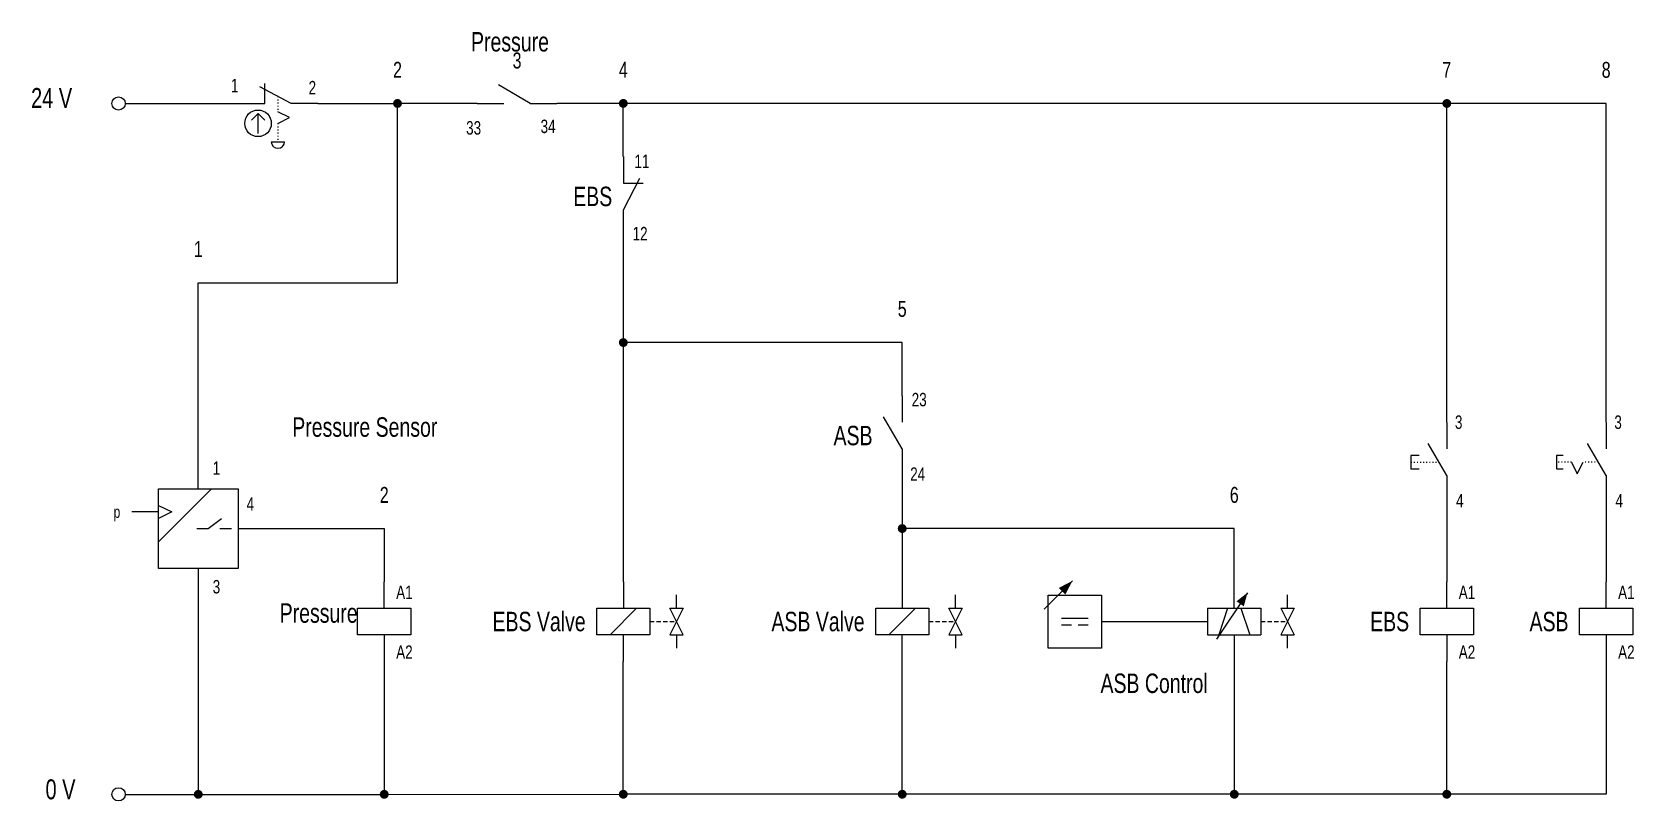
# Model space of a CAD drawing. Extents: x 55 to 236, y 3 to 90.
import ezdxf
from ezdxf.enums import TextEntityAlignment as Align

# ---------------------------------------------------------------- set-up
doc = ezdxf.new("R2010")
doc.units = 0
doc.linetypes.add('DASHED', pattern=[0.75, 0.5, -0.25])
doc.linetypes.add('DOT', pattern=[0.25, 0, -0.25])
doc.layers.add('1', color=7, linetype='CONTINUOUS')

# ---------------------------------------------------------------- blocks, each defined once
blk = doc.blocks.new('B25436')
at = {"layer": '1'}
blk.add_line((0, 0), (2.25, 0), dxfattribs=at)
blk.add_circle((-0.75, 0), 0.75, dxfattribs=at)
blk = doc.blocks.new('B25440')
at = {"layer": '1', "width": 0.75}
blk.add_text(' 24 V', height=2.25, dxfattribs=at).set_placement((-4.75, 1.59), align=Align.TOP_LEFT)
blk = doc.blocks.new('B25441')
at = {"layer": '1'}
blk.add_line((0, 0), (2.25, 0), dxfattribs=at)
blk.add_circle((-0.75, 0), 0.75, dxfattribs=at)
blk = doc.blocks.new('B25445')
at = {"layer": '1', "width": 0.75}
blk.add_text(' 0 V', height=2.25, dxfattribs=at).set_placement((-3.76, 1.59), align=Align.TOP_LEFT)
blk = doc.blocks.new('B25446')
at = {"layer": '1'}
for p, q in [((-1.875, 4.5), (-1.875, 1.5)), ((4.125, 1.5), (4.125, 3)), ((-3.375, -1.5), (-0.375, 1.5)), ((-1.875, -4.5), (-1.875, -1.5)), ((4.125, -1.5), (4.125, -3))]:
    blk.add_line(p, q, dxfattribs=at)
at = {"layer": '1', "linetype": 'DASHED'}
blk.add_line((1.125, 0), (4.125, 0), dxfattribs=at)
at = {"layer": '1'}
for points in [[(-4.875, 1.5), (1.125, 1.5), (1.125, -1.5), (-4.875, -1.5), (-4.875, 1.5)], [(3.375, 1.5), (4.875, 1.5), (3.375, -1.5), (4.875, -1.5), (3.375, 1.5)]]:
    blk.add_lwpolyline(points, dxfattribs=at)
blk = doc.blocks.new('B25449')
at = {"layer": '1'}
for p, q in [((0, 1.5), (0, 4.5)), ((0, -1.5), (0, -4.5))]:
    blk.add_line(p, q, dxfattribs=at)
blk.add_lwpolyline([(-3, 1.5), (3, 1.5), (3, -1.5), (-3, -1.5), (-3, 1.5)], dxfattribs=at)
blk = doc.blocks.new('B25452')
at = {"layer": '1', "width": 0.75}
blk.add_text('A2', height=1.519, dxfattribs=at).set_placement((-1.82, 0), align=Align.MIDDLE_LEFT)
blk = doc.blocks.new('B25453')
at = {"layer": '1', "width": 0.75}
blk.add_text('A1', height=1.519, dxfattribs=at).set_placement((-1.82, 0), align=Align.MIDDLE_LEFT)
blk = doc.blocks.new('B25454')
at = {"layer": '1'}
for p, q in [((-1.875, 4.5), (-1.875, 1.5)), ((4.125, 1.5), (4.125, 3)), ((-3.375, -1.5), (-0.375, 1.5)), ((-1.875, -4.5), (-1.875, -1.5)), ((4.125, -1.5), (4.125, -3))]:
    blk.add_line(p, q, dxfattribs=at)
at = {"layer": '1', "linetype": 'DASHED'}
blk.add_line((1.125, 0), (4.125, 0), dxfattribs=at)
at = {"layer": '1'}
for points in [[(-4.875, 1.5), (1.125, 1.5), (1.125, -1.5), (-4.875, -1.5), (-4.875, 1.5)], [(3.375, 1.5), (4.875, 1.5), (3.375, -1.5), (4.875, -1.5), (3.375, 1.5)]]:
    blk.add_lwpolyline(points, dxfattribs=at)
blk = doc.blocks.new('B25457')
at = {"layer": '1'}
for p, q in [((0, 1.5), (0, 4.5)), ((0, -1.5), (0, -4.5))]:
    blk.add_line(p, q, dxfattribs=at)
blk.add_lwpolyline([(-3, 1.5), (3, 1.5), (3, -1.5), (-3, -1.5), (-3, 1.5)], dxfattribs=at)
blk = doc.blocks.new('B25460')
at = {"layer": '1', "width": 0.75}
blk.add_text('A2', height=1.519, dxfattribs=at).set_placement((-1.82, 0), align=Align.MIDDLE_LEFT)
blk = doc.blocks.new('B25461')
at = {"layer": '1', "width": 0.75}
blk.add_text('A1', height=1.519, dxfattribs=at).set_placement((-1.82, 0), align=Align.MIDDLE_LEFT)
blk = doc.blocks.new('B25462')
at = {"layer": '1'}
for p, q in [((-1.125, 4.5), (-1.125, 1.5)), ((-1.125, -1.5), (0.75, 2.0625)), ((-1.125, 1.5), (1.125, 1.5)), ((-1.125, -4.5), (-1.125, -1.5))]:
    blk.add_line(p, q, dxfattribs=at)
blk = doc.blocks.new('B25465')
at = {"layer": '1', "width": 0.75}
blk.add_text('11', height=1.519, dxfattribs=at).set_placement((-1.69, 0), align=Align.MIDDLE_LEFT)
blk = doc.blocks.new('B25466')
at = {"layer": '1', "width": 0.75}
blk.add_text('12', height=1.519, dxfattribs=at).set_placement((-1.69, 0), align=Align.MIDDLE_LEFT)
blk = doc.blocks.new('B25467')
at = {"layer": '1'}
for p, q in [((1.05, 4.5), (1.05, 1.5)), ((1.05, -1.5), (-1.05, 2.1)), ((1.05, -1.5), (1.05, -4.5))]:
    blk.add_line(p, q, dxfattribs=at)
blk = doc.blocks.new('B25470')
at = {"layer": '1', "width": 0.75}
blk.add_text('23', height=1.519, dxfattribs=at).set_placement((-1.69, 0), align=Align.MIDDLE_LEFT)
blk = doc.blocks.new('B25471')
at = {"layer": '1', "width": 0.75}
blk.add_text('24', height=1.519, dxfattribs=at).set_placement((-1.69, 0), align=Align.MIDDLE_LEFT)
blk = doc.blocks.new('TRICON')
at = {"layer": '1', "const_width": 0.5}
blk.add_lwpolyline([(-0.25, 0, 1), (0.25, 0, 1)], format="xyb", close=True, dxfattribs=at)
blk = doc.blocks.new('B25474')
at = {"layer": '1'}
for p, q in [((2.03, 4.5), (2.03, 1.5)), ((2.03, -1.5), (-0.07, 2.1)), ((2.03, -1.5), (2.03, -4.5))]:
    blk.add_line(p, q, dxfattribs=at)
at = {"layer": '1', "linetype": 'DOT'}
blk.add_line((-2.03, 0), (1.16, 0), dxfattribs=at)
at = {"layer": '1'}
blk.add_lwpolyline([(-1.09, 0.75), (-2.03, 0.75), (-2.03, -0.75), (-1.09, -0.75)], dxfattribs=at)
blk = doc.blocks.new('B25477')
at = {"layer": '1', "width": 0.75}
blk.add_text('3', height=1.52, dxfattribs=at).set_placement((-1.04, 0), align=Align.MIDDLE_LEFT)
blk = doc.blocks.new('B25478')
at = {"layer": '1', "width": 0.75}
blk.add_text('4', height=1.52, dxfattribs=at).set_placement((-1.04, 0), align=Align.MIDDLE_LEFT)
blk = doc.blocks.new('B25479')
at = {"layer": '1'}
for p, q in [((2.8, 4.5), (2.8, 1.5)), ((2.8, -1.5), (0.7, 2.1)), ((2.8, -1.5), (2.8, -4.5))]:
    blk.add_line(p, q, dxfattribs=at)
at = {"layer": '1', "linetype": 'DOT'}
for p, q in [((-1.11, 0), (-2.8, 0)), ((1.92, 0), (0.2, 0))]:
    blk.add_line(p, q, dxfattribs=at)
at = {"layer": '1'}
for points in [[(-2.05, 0.75), (-2.8, 0.75), (-2.8, -0.75), (-2.05, -0.75)], [(-1.11, 0), (-0.46, -1.31), (0.2, 0)]]:
    blk.add_lwpolyline(points, dxfattribs=at)
blk = doc.blocks.new('B25482')
at = {"layer": '1', "width": 0.75}
blk.add_text('3', height=1.52, dxfattribs=at).set_placement((-1.04, 0), align=Align.MIDDLE_LEFT)
blk = doc.blocks.new('B25483')
at = {"layer": '1', "width": 0.75}
blk.add_text('4', height=1.52, dxfattribs=at).set_placement((-1.04, 0), align=Align.MIDDLE_LEFT)
blk = doc.blocks.new('B25490')
at = {"layer": '1', "width": 0.75}
blk.add_text('EBS', height=2.194, dxfattribs=at).set_placement((3.37, 0), align=Align.MIDDLE_RIGHT)
blk = doc.blocks.new('B25491')
at = {"layer": '1', "width": 0.75}
blk.add_text('EBS', height=2.194, dxfattribs=at).set_placement((3.37, 0), align=Align.MIDDLE_RIGHT)
blk = doc.blocks.new('B25492')
at = {"layer": '1', "width": 0.75}
blk.add_text('EBS Valve', height=2.194, dxfattribs=at).set_placement((7.99, 0), align=Align.MIDDLE_RIGHT)
blk = doc.blocks.new('B25493')
at = {"layer": '1', "width": 0.75}
blk.add_text('ASB Valve', height=2.194, dxfattribs=at).set_placement((8.23, 0), align=Align.MIDDLE_RIGHT)
blk = doc.blocks.new('B25494')
at = {"layer": '1', "width": 0.75}
blk.add_text('ASB', height=2.194, dxfattribs=at).set_placement((3.61, 0), align=Align.MIDDLE_RIGHT)
blk = doc.blocks.new('B25495')
at = {"layer": '1', "width": 0.75}
blk.add_text('ASB', height=2.194, dxfattribs=at).set_placement((3.61, 0), align=Align.MIDDLE_RIGHT)
blk = doc.blocks.new('B25500')
at = {"layer": '1'}
for p, q in [((-0.38, 1.5), (-0.38, 4.5)), ((1.12, 3.25), (-2.38, -2)), ((5.62, 3), (5.62, 1.5)), ((-6.38, 0), (-3.38, 0)), ((-3.38, 1.5), (2.62, 1.5)), ((-3.38, 1.5), (-3.38, -1.5)), ((-1.12, 1.5), (-2.12, -1.5)), ((0.38, 1.5), (1.38, -1.5)), ((2.62, 1.5), (2.62, -1.5)), ((4.88, 1.5), (6.38, -1.5)), ((6.38, 1.5), (4.88, -1.5)), ((4.88, 1.5), (6.38, 1.5)), ((-3.38, -1.5), (2.62, -1.5)), ((-0.38, -1.5), (-0.38, -4.5)), ((4.88, -1.5), (6.38, -1.5)), ((5.62, -1.5), (5.62, -3))]:
    blk.add_line(p, q, dxfattribs=at)
at = {"layer": '1', "linetype": 'DASHED'}
blk.add_line((2.62, 0), (5.62, 0), dxfattribs=at)
at = {"layer": '1'}
blk.add_solid([(1.12, 3.25), (-0.12, 2.28), (0.71, 1.72)], dxfattribs=at)
blk = doc.blocks.new('B25503')
at = {"layer": '1', "width": 0.75}
blk.add_text('ASB Control', height=2.1938, dxfattribs=at).set_placement((9.82, 0), align=Align.MIDDLE_RIGHT)
blk = doc.blocks.new('LCA2')
at = {"layer": '1', "color": 7}
blk.add_solid([(0, 0), (-1.65, -0.525), (-1.65, 0.525)], dxfattribs=at)
blk = doc.blocks.new('B25508')
at = {"layer": '1'}
for p, q in [((-4.73, 0.61), (-1.55, 3.8)), ((-2.77, -0.42), (0.23, -0.42)), ((-2.77, -1.17), (-1.64, -1.17)), ((-0.89, -1.17), (0.23, -1.17)), ((1.73, -0.8), (4.73, -0.8))]:
    blk.add_line(p, q, dxfattribs=at)
blk.add_lwpolyline([(-4.27, 2.2), (1.73, 2.2), (1.73, -3.8), (-4.27, -3.8), (-4.27, 2.2)], dxfattribs=at)
at = {"layer": '1', "rotation": 45}
blk.add_blockref('LCA2', (-1.55, 3.8), dxfattribs=at)
blk = doc.blocks.new('B25512')
at = {"layer": '1'}
for p, q in [((1.03, 4.5), (1.03, 7.5)), ((-3.47, -1.5), (2.53, 4.5)), ((-3.47, 1.88), (-6.47, 1.88)), ((0.85, 0), (2.16, 0)), ((2.16, 0), (3.66, 1.12)), ((3.47, 0), (4.78, 0)), ((5.53, 0), (8.53, 0)), ((1.03, -4.5), (1.03, -7.5))]:
    blk.add_line(p, q, dxfattribs=at)
for points in [[(-3.47, 4.5), (5.53, 4.5), (5.53, -4.5), (-3.47, -4.5), (-3.47, 4.5)], [(-3.47, 2.62), (-1.97, 1.88), (-3.47, 1.12), (-3.47, 2.62)]]:
    blk.add_lwpolyline(points, dxfattribs=at)
at = {"layer": '1', "width": 0.75}
blk.add_text('p', height=1.35, dxfattribs=at).set_placement((-8.53, 1.88), align=Align.MIDDLE_LEFT)
blk = doc.blocks.new('B25515')
at = {"layer": '1', "width": 0.75}
blk.add_text('4', height=1.52, dxfattribs=at).set_placement((-1.04, 0), align=Align.MIDDLE_LEFT)
blk = doc.blocks.new('B25516')
at = {"layer": '1', "width": 0.75}
blk.add_text('1', height=1.52, dxfattribs=at).set_placement((-1.04, 0), align=Align.MIDDLE_LEFT)
blk = doc.blocks.new('B25517')
at = {"layer": '1', "width": 0.75}
blk.add_text('3', height=1.52, dxfattribs=at).set_placement((-1.04, 0), align=Align.MIDDLE_LEFT)
blk = doc.blocks.new('B25518')
at = {"layer": '1'}
for p, q in [((0, 1.5), (0, 4.5)), ((0, -1.5), (0, -4.5))]:
    blk.add_line(p, q, dxfattribs=at)
blk.add_lwpolyline([(-3, 1.5), (3, 1.5), (3, -1.5), (-3, -1.5), (-3, 1.5)], dxfattribs=at)
blk = doc.blocks.new('B25521')
at = {"layer": '1', "width": 0.75}
blk.add_text('A2', height=1.519, dxfattribs=at).set_placement((-1.82, 0), align=Align.MIDDLE_LEFT)
blk = doc.blocks.new('B25522')
at = {"layer": '1', "width": 0.75}
blk.add_text('A1', height=1.519, dxfattribs=at).set_placement((-1.82, 0), align=Align.MIDDLE_LEFT)
blk = doc.blocks.new('B25523')
at = {"layer": '1', "width": 0.75}
blk.add_text('Pressure', height=2.194, dxfattribs=at).set_placement((7.04, 0), align=Align.MIDDLE_RIGHT)
blk = doc.blocks.new('B25530')
at = {"layer": '1'}
for p, q in [((1.05, 4.5), (1.05, 1.5)), ((1.05, -1.5), (-1.05, 2.1)), ((1.05, -1.5), (1.05, -4.5))]:
    blk.add_line(p, q, dxfattribs=at)
blk = doc.blocks.new('B25533')
at = {"layer": '1', "width": 0.75}
blk.add_text('33', height=1.519, dxfattribs=at).set_placement((-1.69, 0), align=Align.MIDDLE_LEFT)
blk = doc.blocks.new('B25534')
at = {"layer": '1', "width": 0.75}
blk.add_text('34', height=1.519, dxfattribs=at).set_placement((-1.69, 0), align=Align.MIDDLE_LEFT)
blk = doc.blocks.new('B25535')
at = {"layer": '1', "width": 0.75}
blk.add_text('Pressure', height=2.194, dxfattribs=at).set_placement((7.04, 0), align=Align.MIDDLE_RIGHT)
blk = doc.blocks.new('B25536')
at = {"layer": '1', "width": 0.75}
blk.add_text('Pressure Sensor', height=2.1938, dxfattribs=at).set_placement((12.71, 0), align=Align.MIDDLE_RIGHT)
blk = doc.blocks.new('B25537')
at = {"layer": '1'}
for p, q in [((1.41, 4.5), (1.41, 1.5)), ((-1.97, 2.25), (0.28, 2.25)), ((0.28, 2.25), (-0.47, 3)), ((0.28, 2.25), (-0.47, 1.5)), ((1.41, -1.5), (3.28, 2.06)), ((-2.91, 0.75), (-2.91, -0.75)), ((1.41, 1.5), (3.66, 1.5)), ((1.41, -4.5), (1.41, -1.5))]:
    blk.add_line(p, q, dxfattribs=at)
at = {"layer": '1', "linetype": 'DOT'}
for p, q in [((-0.84, 0), (-2.91, 0)), ((2.2, 0), (0.47, 0))]:
    blk.add_line(p, q, dxfattribs=at)
at = {"layer": '1'}
blk.add_lwpolyline([(-0.84, 0), (-0.19, -1.31), (0.47, 0)], dxfattribs=at)
blk.add_circle((-0.84, 2.25), 1.5, dxfattribs=at)
blk.add_arc((-2.91, 0), 0.75, 90, 270, dxfattribs=at)
blk = doc.blocks.new('B25540')
at = {"layer": '1', "width": 0.75}
blk.add_text('2', height=1.52, dxfattribs=at).set_placement((-1.04, 0), align=Align.MIDDLE_LEFT)
blk = doc.blocks.new('B25541')
at = {"layer": '1', "width": 0.75}
blk.add_text('1', height=1.52, dxfattribs=at).set_placement((-1.04, 0), align=Align.MIDDLE_LEFT)

msp = doc.modelspace()

# ---------------------------------------------------------------- linework, layer by layer
at = {"layer": '1'}
for points in [[(67.5, 81.56), (78, 81.56)], [(73.5, 41.07), (73.5, 61.32), (96, 61.32), (96, 81.57)], [(87, 81.56), (96, 81.57)], [(105, 81.57), (96, 81.57)], [(121.5, 81.57), (114, 81.57)], [(121.5, 75.57), (121.5, 81.57)], [(214.5, 81.56), (121.5, 81.57)], [(214.5, 45.57), (214.5, 81.56)], [(232.5, 45.57), (232.5, 81.56), (214.5, 81.56)], [(121.5, 66.57), (121.5, 54.57)], [(153, 48.57), (153, 54.57), (121.5, 54.57)], [(121.5, 54.57), (121.5, 27.57)], [(153, 39.57), (153, 33.57)], [(214.5, 36.57), (214.5, 27.57)], [(232.5, 36.56), (232.5, 27.57)], [(81, 33.57), (94.5, 33.57), (94.5, 27.57)], [(190.5, 27.57), (190.5, 33.57), (153, 33.57)], [(153, 33.57), (153, 27.57)], [(73.5, 26.07), (73.5, 14.82), (73.5, 14.82), (73.5, 3.56)], [(178.5, 23.07), (184.5, 23.07)], [(94.5, 18.57), (94.5, 3.56)], [(121.5, 3.57), (121.5, 18.57)], [(153, 3.57), (153, 18.57)], [(190.5, 18.57), (190.5, 11.07), (190.5, 11.07), (190.5, 3.57)], [(232.5, 18.57), (232.5, 3.57), (214.5, 3.57)], [(214.5, 3.57), (214.5, 18.57)], [(67.5, 3.56), (73.5, 3.56)], [(73.5, 3.56), (94.5, 3.56)], [(94.5, 3.56), (121.5, 3.57)], [(153, 3.57), (121.5, 3.57)], [(190.5, 3.57), (153, 3.57)], [(214.5, 3.57), (190.5, 3.57)]]:
    msp.add_lwpolyline(points, dxfattribs=at)

# ---------------------------------------------------------------- block references
for name, p in [('B25535', (106.07, 88.53)), ('B25440', (58.74, 81.72)), ('B25541', (78.23, 83.58)), ('B25540', (87, 83.35)), ('B25436', (65.25, 81.56)), ('TRICON', (96, 81.57)), ('TRICON', (121.5, 81.57)), ('TRICON', (214.5, 81.56)), ('B25534', (113.85, 78.98)), ('B25533', (105.44, 78.81)), ('B25462', (122.63, 71.07)), ('B25465', (124.45, 75.04)), ('B25491', (116.88, 71.07)), ('B25466', (124.24, 66.87)), ('TRICON', (121.5, 54.57)), ('B25470', (155.76, 48.13)), ('B25467', (151.95, 44.07)), ('B25536', (87.79, 45.03)), ('B25474', (212.47, 41.06)), ('B25477', (216.46, 45.58)), ('B25479', (229.7, 41.06)), ('B25482', (234.46, 45.58)), ('B25495', (146.04, 44.07)), ('B25512', (72.47, 33.57)), ('B25516', (76.17, 40.4)), ('B25471', (155.59, 39.72)), ('B25515', (79.99, 36.33)), ('B25478', (216.59, 36.72)), ('B25483', (234.59, 36.71)), ('TRICON', (153, 33.57)), ('B25517', (76.17, 27)), ('B25518', (94.5, 23.07)), ('B25446', (123.38, 23.07)), ('B25454', (154.88, 23.07)), ('B25508', (173.77, 23.86)), ('B25500', (190.87, 23.07)), ('B25449', (214.5, 23.07)), ('B25457', (232.5, 23.07)), ('B25522', (97.67, 26.37)), ('B25453', (217.67, 26.37)), ('B25461', (235.67, 26.37)), ('B25523', (84.46, 24.03)), ('B25492', (109.26, 23.07)), ('B25493', (140.52, 23.07)), ('B25490', (206.88, 23.07)), ('B25494', (224.64, 23.07)), ('B25521', (97.67, 19.62)), ('B25452', (217.67, 19.62)), ('B25460', (235.67, 19.62)), ('B25503', (177.68, 16.1)), ('B25445', (59.38, 3.66)), ('B25441', (65.25, 3.56)), ('TRICON', (73.5, 3.56)), ('TRICON', (94.5, 3.56)), ('TRICON', (121.5, 3.57)), ('TRICON', (153, 3.57)), ('TRICON', (190.5, 3.57)), ('TRICON', (214.5, 3.57))]:
    msp.add_blockref(name, p, dxfattribs=at)
at = {"layer": '1', "rotation": 90}
msp.add_blockref('B25537', (82.5, 80.16), dxfattribs=at)
at = {"layer": '1', "xscale": -1, "rotation": 90}
msp.add_blockref('B25530', (109.5, 82.62), dxfattribs=at)

# ---------------------------------------------------------------- texts
at = {"layer": '1', "width": 0.75}
for s, p in [('3', (109.5, 85.52)), ('2', (96, 84.47)), ('4', (121.5, 84.47)), ('7', (214.5, 84.46)), ('8', (232.5, 84.46)), ('1', (73.5, 64.22)), ('5', (153, 57.47)), ('2', (94.5, 36.47)), ('6', (190.5, 36.47))]:
    msp.add_text(s, height=1.8, dxfattribs=at).set_placement(p, align=Align.CENTER)

doc.saveas('drawing.dxf')
